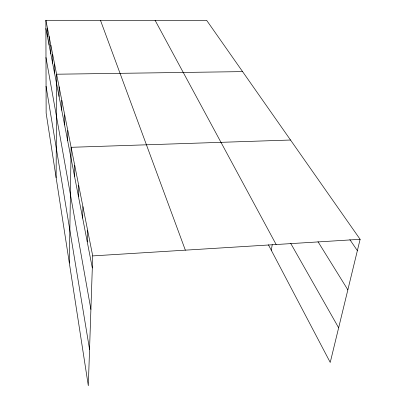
<?xml version="1.0" encoding="UTF-8"?>
<svg xmlns="http://www.w3.org/2000/svg" width="406" height="406" viewBox="0 0 406 406"><rect width="100%" height="100%" fill="white"/><g stroke="black" fill="none" stroke-linecap="round" stroke-linejoin="round"><path stroke-width="0.61" d="M50.821 53.907L50.826 45.162M52.633 63.25L52.648 54.333M54.541 73.1L54.571 64.006M56.124 177.645L56.601 74.217L242.585 71.618M59.053 96.369L59.114 86.859M61.717 110.138L61.803 100.383M64.579 124.891L64.686 114.893M67.655 140.745L67.787 130.493M69.34 263.063L71.126 147.307L290.529 140.024M74.547 176.3L74.745 165.496M78.424 196.316L78.662 185.222M82.646 218.088L82.936 206.7M87.254 241.864L87.6 230.161M45.883 20.3L92.715 255.907L88.315 385.7L46.137 113.086L45.883 20.3L206.634 20.32L360.117 239.312L330.23 362.431L268.402 244.767M271.274 250.233L272.248 244.645M92.715 255.907L360.117 239.312M349.87 239.636L357.366 250.639M318.015 241.727L347.851 289.848M290.742 243.438L338.64 327.789M155.097 20.315L276.146 244.524M100.46 20.305L185.339 250.157M45.903 28.552L92.309 267.924M45.985 57.55L90.903 309.413M46.061 86.275L89.548 349.368M49.096 36.459L49.101 45.03M47.446 28.181L47.461 36.591"/></g></svg>
